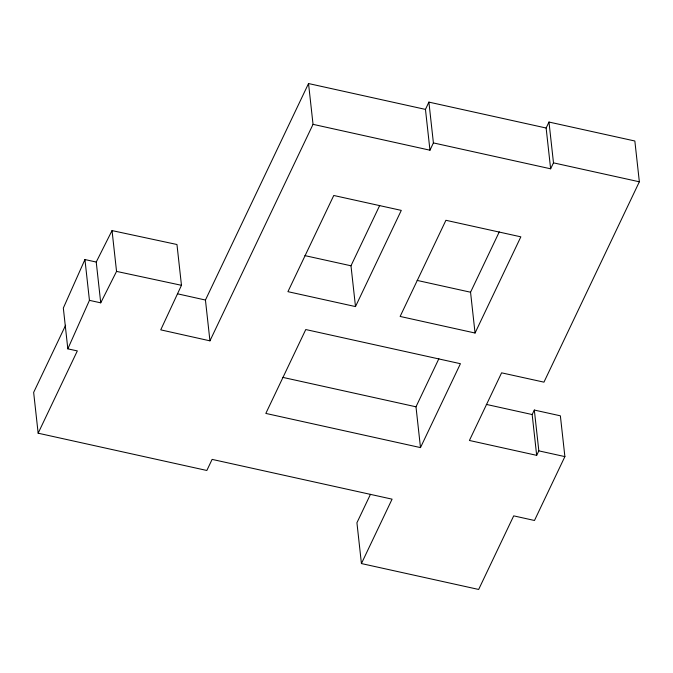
<?xml version="1.0" encoding="UTF-8"?>
<svg xmlns="http://www.w3.org/2000/svg" width="673" height="673" viewBox="0 0 673 673"><rect width="100%" height="100%" fill="white"/><g stroke="black" fill="none" stroke-linecap="round" stroke-linejoin="round"><path stroke-width="1.01" d="M84.941 259.551L89.442 300.351L100.731 302.833L96.231 262.041L84.941 259.551L63.329 308.057L67.83 348.85L77.328 350.911L38.151 433.202L206.838 470.477L212.121 459.39L392.081 499.156L361.426 563.562L478.663 589.455L513.701 515.863L534.48 520.481L564.883 456.605L560.373 415.813L534.328 410.059L532.166 414.543L536.667 455.343L469.409 440.47L501.595 372.834L543.952 382.155L639.35 181.794L634.849 141.002L548.983 122.049L546.131 128.013L550.632 168.805L433.404 142.912L428.894 102.111L546.131 128.013M67.83 348.85L89.442 300.351M96.231 262.041L112.038 230.595L176.965 244.509L181.466 285.302L160.738 329.854L209.942 340.841L313.038 124.337L308.528 83.545L425.462 109.405L429.963 150.197L313.038 124.337M425.462 109.405L428.894 102.111M429.963 150.197L433.404 142.912M65.626 325.244L33.65 392.409L38.151 433.202M209.942 340.841L205.442 300.04L308.528 83.545M355.495 306.585L401.285 210.388L333.766 195.481L287.926 291.67L355.495 306.585L350.986 265.785L379.723 205.433M370.453 494.344L356.926 522.761L361.426 563.562M420.49 447.595L460.433 363.706L305.769 329.543L265.827 413.424L420.49 447.595L415.99 406.803L438.872 358.734M475.054 333.026L520.843 236.837L445.921 220.29L400.132 316.445L475.054 333.026L470.553 292.225L499.282 231.874M550.632 168.805L553.492 162.849L548.983 122.049M536.667 455.343L538.829 450.86L534.328 410.059M100.731 302.833L116.547 271.396L112.038 230.595M116.547 271.396L181.466 285.302M553.492 162.849L639.35 181.794M304.919 255.622L350.986 265.785M538.829 450.86L564.883 456.605M417.184 280.422L470.553 292.225M486.31 404.406L532.166 414.543M282.837 377.385L415.99 406.803M177.765 293.865L205.442 300.04"/></g></svg>
